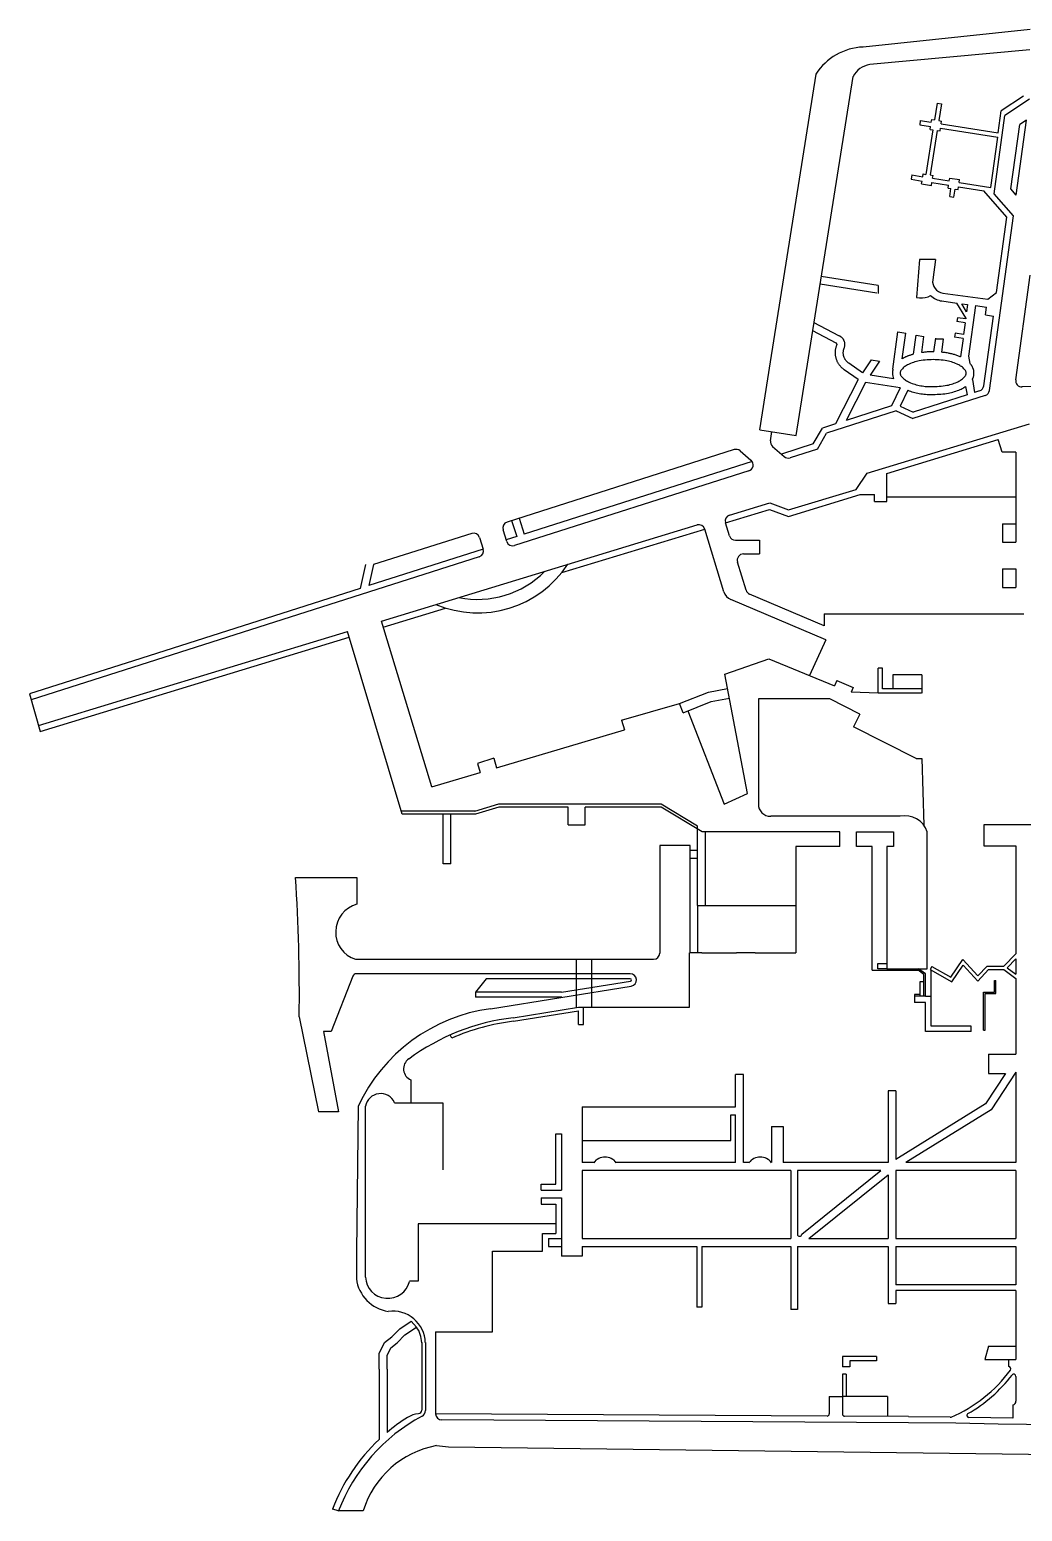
# Model space of a CAD drawing. Header units: inches. Extents: x 1351896 to 1355131, y 408557 to 410703.
# Drawn here: x 1351896 to 1353282, y 408573 to 410640 of the extents above; entities that cross this region are included whole.
import ezdxf

# ---------------------------------------------------------------- set-up
doc = ezdxf.new("R2010")
doc.units = ezdxf.units.IN
doc.header["$MEASUREMENT"] = 0
doc.linetypes.add('DASHED2', pattern=[0])
doc.layers.add('WALKWAYS', color=7, linetype='Continuous', lineweight=30, true_color=0x85000b)

msp = doc.modelspace()

# ---------------------------------------------------------------- linework, layer by layer
at = {"layer": 'WALKWAYS', "color": 255, "linetype": 'Continuous', "lineweight": 25}
for p, q in [((1353293.1, 410640.3), (1353060, 410615.9)), ((1353292.7, 410612.2), (1353069.1, 410591.5)), ((1352930.6, 410176.6), (1352994.2, 410578.3)), ((1352966.7, 410074), (1353045.9, 410574.9)), ((1353163.3, 410537.7), (1353159.7, 410514.4)), ((1353163.3, 410537.7), (1353169.3, 410536.8)), ((1353169.3, 410536.8), (1353165.6, 410513.5)), ((1353283.9, 410547.5), (1353252.8, 410526.9)), ((1353292, 410543.2), (1353258, 410520.7)), ((1353155.1, 410511.1), (1353155.7, 410515)), ((1353155.7, 410515), (1353159.7, 410514.4)), ((1353243, 410411.1), (1353258, 410520.7)), ((1353248.6, 410496.3), (1353252.8, 410526.9)), ((1353139.8, 410513.5), (1353138.9, 410507.5)), ((1353138.9, 410507.5), (1353154.2, 410505.1)), ((1353139.8, 410513.5), (1353155.1, 410511.1)), ((1353157.5, 410500.5), (1353147.7, 410438.4)), ((1353153.5, 410501.2), (1353154.2, 410505.1)), ((1353153.5, 410501.2), (1353157.5, 410500.5)), ((1353163.4, 410499.6), (1353153.7, 410437.5)), ((1353163.4, 410499.6), (1353167.4, 410499)), ((1353165.6, 410513.5), (1353169.6, 410512.8)), ((1353167.4, 410499), (1353168, 410502.9)), ((1353168, 410502.9), (1353247.8, 410490.4)), ((1353168.9, 410508.9), (1353169.6, 410512.8)), ((1353168.9, 410508.9), (1353248.6, 410496.3)), ((1353266.1, 410418), (1353278.5, 410507.8)), ((1353273.6, 410409.3), (1353288, 410514.2)), ((1353288, 410514.2), (1353278.5, 410507.8)), ((1353238.1, 410420.1), (1353247.8, 410490.4)), ((1353127.8, 410437.5), (1353126.9, 410431.5)), ((1353127.8, 410437.5), (1353143.1, 410435.1)), ((1353143.1, 410435.1), (1353143.8, 410439)), ((1353143.8, 410439), (1353147.7, 410438.4)), ((1353153.7, 410437.5), (1353157.6, 410436.8)), ((1353157, 410432.9), (1353157.6, 410436.8)), ((1353157, 410432.9), (1353180.2, 410429.2)), ((1353180.2, 410429.2), (1353180.8, 410433.2)), ((1353180.8, 410433.2), (1353194.7, 410431)), ((1353126.9, 410431.5), (1353142.2, 410429.1)), ((1353141.6, 410425.2), (1353142.2, 410429.1)), ((1353141.6, 410425.2), (1353155.4, 410423)), ((1353155.4, 410423), (1353156.1, 410426.9)), ((1353156.1, 410426.9), (1353179.3, 410423.3)), ((1353178.7, 410419.3), (1353179.3, 410423.3)), ((1353178.7, 410419.3), (1353182.6, 410418.7)), ((1353180.8, 410407.3), (1353182.6, 410418.7)), ((1353186.8, 410406.4), (1353188.6, 410417.8)), ((1353188.6, 410417.8), (1353192.5, 410417.1)), ((1353192.5, 410417.1), (1353193.1, 410421.1)), ((1353193.1, 410421.1), (1353228.6, 410415.5)), ((1353194.1, 410427), (1353194.7, 410431)), ((1353194.1, 410427), (1353238.1, 410420.1)), ((1353260.7, 410378.4), (1353228.6, 410415.5)), ((1353273.6, 410409.3), (1353266.1, 410418)), ((1353180.8, 410407.3), (1353186.8, 410406.4)), ((1353269.7, 410380.3), (1353243, 410411.1)), ((1353236.2, 410136.8), (1353269.7, 410380.3)), ((1353246.3, 410273.3), (1353260.7, 410378.4)), ((1353138.6, 410319.5), (1353134.4, 410266.5)), ((1353161, 410319.5), (1353138.6, 410319.5)), ((1353161, 410319.5), (1353157.1, 410291.3)), ((1353080.8, 410283.4), (1353001.6, 410295.8)), ((1353273, 410151.4), (1353293.1, 410297.8)), ((1353079.1, 410272.5), (1352999.9, 410284.9)), ((1353080.8, 410283.4), (1353080.8, 410272.2)), ((1353171.2, 410272.6), (1353233.9, 410264)), ((1353233.9, 410264), (1353246.3, 410273.3)), ((1353134.4, 410266.5), (1353138.6, 410266)), ((1353169.7, 410261.7), (1353190.7, 410258.8)), ((1353203.3, 410238), (1353190.7, 410258.8)), ((1353197.7, 410257.9), (1353205.9, 410256.7)), ((1353204.5, 410246.6), (1353197.7, 410257.9)), ((1353205.9, 410256.7), (1353204.5, 410246.6)), ((1353216.8, 410255.2), (1353207.1, 410184.7)), ((1353216.8, 410255.2), (1353232.4, 410253.1)), ((1353230.9, 410242.2), (1353232.4, 410253.1)), ((1353026, 410213.2), (1352991.5, 410231.3)), ((1353191.9, 410238.3), (1353191, 410232.9)), ((1353202.4, 410231.1), (1353191, 410232.9)), ((1353203.2, 410236.6), (1353191.9, 410238.3)), ((1353202.4, 410231.1), (1353200.1, 410214.7)), ((1353203.3, 410238), (1353203.2, 410236.6)), ((1353228.5, 410143.3), (1353241.8, 410240.7)), ((1353230.9, 410242.2), (1353241.8, 410240.7)), ((1353022.2, 410202.8), (1352989.7, 410219.8)), ((1353101.6, 410166.5), (1353108.5, 410218.5)), ((1353108.5, 410218.5), (1353119.4, 410216.8)), ((1353114.6, 410181), (1353119.4, 410216.8)), ((1353130.5, 410187.5), (1353134, 410213.9)), ((1353134, 410213.9), (1353144.9, 410212.2)), ((1353141.9, 410189.7), (1353144.9, 410212.2)), ((1353158.7, 410190.8), (1353161.3, 410210)), ((1353172.2, 410208.6), (1353161.3, 410208.6)), ((1353169.7, 410190.2), (1353172.2, 410208.6)), ((1353188.5, 410216.6), (1353187.6, 410211.1)), ((1353199.4, 410209.3), (1353187.6, 410211.1)), ((1353200.1, 410214.7), (1353188.5, 410216.6)), ((1353199.4, 410209.3), (1353195.9, 410183.6)), ((1353207.1, 410184.7), (1353208.8, 410174.6)), ((1352915.7, 410082), (1352930.6, 410176.6)), ((1353053.2, 410152.1), (1353033.6, 410165.7)), ((1353058.9, 410161.6), (1353039.9, 410174.7)), ((1353071, 410179.5), (1353058.9, 410161.6)), ((1353083, 410177.6), (1353069.9, 410158.2)), ((1353071, 410179.5), (1353083, 410177.6)), ((1353053.2, 410152.1), (1353021.3, 410090.2)), ((1353063.5, 410148), (1353036.1, 410094.9)), ((1353111.5, 410140.5), (1353063.5, 410148)), ((1353102.5, 410153), (1353069.9, 410158.2)), ((1353212.6, 410152.3), (1353215.6, 410134.1)), ((1353376.8, 410143.4), (1353281.7, 410141.7)), ((1353111.5, 410140.5), (1353099.5, 410115.2)), ((1353122.2, 410137.3), (1353111.7, 410115.1)), ((1353230.3, 410129.7), (1353129.2, 410097.5)), ((1353205, 410130.7), (1353129.8, 410106.7)), ((1353203, 410142.5), (1353205, 410130.7)), ((1353222.5, 410136.3), (1353215.6, 410134.1)), ((1353106.1, 410108.2), (1353008.9, 410077.2)), ((1353099.5, 410115.2), (1353036.1, 410094.9)), ((1353106.1, 410108.2), (1353129.2, 410097.5)), ((1353111.7, 410115.1), (1353129.8, 410106.7)), ((1352915.7, 410082), (1352966.7, 410074)), ((1352990.4, 410062.3), (1353003.1, 410084.4)), ((1353021.3, 410090.2), (1353003.1, 410084.4)), ((1353065.8, 410021.5), (1353292, 410090.4)), ((1352930.7, 410066.6), (1352932.7, 410079.3)), ((1352990.4, 410062.3), (1352945.8, 410048.1)), ((1352996.2, 410055.1), (1353008.9, 410077.2)), ((1353093, 410020.8), (1353248.7, 410068.2)), ((1353254, 410050.6), (1353248.7, 410068.2)), ((1352880, 410054.2), (1352562.8, 409953.1)), ((1352888.2, 410052.5), (1352903.4, 410039.3)), ((1352933.5, 410058.7), (1352949.8, 410044.6)), ((1352996.2, 410055.1), (1352958.1, 410042.9)), ((1353273.3, 410050.6), (1353254, 410050.6)), ((1353273.3, 410050.6), (1353273.3, 409925.2)), ((1352900.4, 410024.6), (1352573.3, 409920.3)), ((1352904.9, 410037.6), (1352586.9, 409936.2)), ((1353050.2, 409998.7), (1353065.8, 410021.5)), ((1353093, 409982), (1353093, 410020.8)), ((1352956, 409970.1), (1353050.2, 409998.7)), ((1352873.6, 409963), (1352929.5, 409980)), ((1352929.5, 409980), (1352956, 409970.1)), ((1352955.7, 409961), (1353055.6, 409991.4)), ((1353055.6, 409991.4), (1353076, 409991.4)), ((1353076, 409982), (1353076, 409991.4)), ((1353076, 409982), (1353093, 409982)), ((1353273.3, 409988.1), (1353093, 409988.1)), ((1352579.8, 409958.5), (1352586.9, 409936.2)), ((1352867.8, 409952.2), (1352929.2, 409970.9)), ((1352929.2, 409970.9), (1352955.7, 409961)), ((1352513.6, 409937.4), (1352376.6, 409893.7)), ((1352387.4, 409814.9), (1352828.1, 409949.1)), ((1352562.5, 409925.9), (1352557.3, 409942.3)), ((1352569.3, 409955.1), (1352576.4, 409932.8)), ((1352639.3, 409882.6), (1352838.8, 409943.4)), ((1352865.5, 409855.8), (1352838.8, 409943.4)), ((1352873.4, 409933.9), (1352867.8, 409952.2)), ((1353254.4, 409950.9), (1353273.3, 409950.9)), ((1353254.4, 409950.9), (1353254.4, 409925.2)), ((1352529.7, 409915.4), (1352370, 409864.5)), ((1352524.4, 409931.8), (1352529.7, 409915.4)), ((1352576.4, 409932.8), (1352561.8, 409928.2)), ((1352881.7, 409927.7), (1352915.3, 409927.7)), ((1352915.3, 409927.7), (1352915.3, 409908.6)), ((1353254.4, 409925.2), (1353273.3, 409925.2)), ((1352524.1, 409904.6), (1352040, 409750.3)), ((1352896.5, 409858.1), (1352884.5, 409897.3)), ((1352892.9, 409908.6), (1352915.3, 409908.6)), ((1352365.3, 409893.8), (1352357.9, 409860.6)), ((1352376.6, 409893.7), (1352370, 409864.5)), ((1353254.4, 409887.9), (1353273.3, 409887.9)), ((1353254.4, 409887.9), (1353254.4, 409861.6)), ((1353273.3, 409887.9), (1353273.3, 409861.6)), ((1352357.9, 409860.6), (1352041.3, 409759.7)), ((1353254.4, 409861.6), (1353273.3, 409861.6)), ((1352389.9, 409806.7), (1352476.9, 409833.2)), ((1353007.8, 409788.9), (1352875.3, 409845)), ((1353005.8, 409808.4), (1352901.4, 409852.6)), ((1352457.8, 409583.7), (1352387.4, 409814.9)), ((1353005.8, 409825), (1353005.8, 409808.4)), ((1353005.8, 409825), (1353264.6, 409825)), ((1353264.6, 409825), (1353273.3, 409825)), ((1353273.3, 409825), (1353284.3, 409825)), ((1351911.2, 409660.9), (1352342.6, 409792.3)), ((1352034, 409707.3), (1352340.1, 409800.5)), ((1352416.4, 409545.6), (1352340.1, 409800.5)), ((1353007.8, 409788.9), (1352984.9, 409739.1)), ((1352041.3, 409759.7), (1351896.3, 409713.5)), ((1352040, 409750.3), (1351898.7, 409705.2)), ((1352867.1, 409740.7), (1352928.5, 409762.3)), ((1352928.5, 409762.3), (1353020.1, 409724.6)), ((1352898.6, 409574.5), (1352867.1, 409740.7)), ((1353023.1, 409732), (1353020.1, 409724.6)), ((1353023.1, 409732), (1353046, 409722.5)), ((1353081, 409714.3), (1353081, 409749.4)), ((1353087, 409749.4), (1353081, 409749.4)), ((1353087, 409720.3), (1353087, 409749.4)), ((1353101.3, 409740.1), (1353101.3, 409720.3)), ((1353107.3, 409740.1), (1353101.3, 409740.1)), ((1353141.8, 409740.1), (1353107.3, 409740.1)), ((1353141.8, 409740.1), (1353141.8, 409714.3)), ((1351896.3, 409713.5), (1351911.2, 409660.9)), ((1352803.5, 409699.8), (1352844.2, 409715.9)), ((1352844.2, 409715.9), (1352870.8, 409720.9)), ((1353046, 409722.5), (1353043.3, 409715.9)), ((1353081, 409714.3), (1353043.3, 409715.9)), ((1353141.3, 409714.3), (1353081, 409714.3)), ((1353141.3, 409720.3), (1353087, 409720.3)), ((1351908.8, 409669.2), (1352034, 409707.3)), ((1352722.8, 409676.6), (1352803.5, 409699.8)), ((1352808.5, 409687), (1352803.5, 409699.8)), ((1352808.5, 409687), (1352848, 409702.6)), ((1352815.3, 409689.7), (1352866, 409559.6)), ((1352848, 409702.6), (1352873.4, 409707.4)), ((1352913.7, 409706.3), (1352913.7, 409559.7)), ((1353013.3, 409706.3), (1352913.7, 409706.3)), ((1353055.3, 409685.2), (1353013.3, 409706.3)), ((1352722.8, 409676.6), (1352726.7, 409663.4)), ((1353055.3, 409685.2), (1353046.3, 409667.3)), ((1353134, 409623.2), (1353046.3, 409667.3)), ((1352548.1, 409610.4), (1352726.7, 409663.4)), ((1352544.2, 409623.7), (1352521.7, 409616.1)), ((1352521.7, 409616.1), (1352525.4, 409603.7)), ((1352544.2, 409623.7), (1352548.1, 409610.4)), ((1353134, 409623.2), (1353141.8, 409623.2)), ((1353141.8, 409623.2), (1353144.5, 409530.3)), ((1352457.8, 409583.7), (1352525.4, 409603.7)), ((1352866, 409559.6), (1352898.6, 409574.5)), ((1352518.8, 409549.6), (1352415.2, 409549.6)), ((1352518.8, 409545.6), (1352416.4, 409545.6)), ((1352473.5, 409476.4), (1352473.5, 409545.6)), ((1352484.5, 409476.4), (1352484.5, 409545.6)), ((1352550.9, 409559.5), (1352517.6, 409549.4)), ((1352551.5, 409555.5), (1352518.8, 409545.6)), ((1352778, 409559.5), (1352550.9, 409559.5)), ((1352648.1, 409555.5), (1352551.5, 409555.5)), ((1352648.1, 409530.8), (1352648.1, 409555.5)), ((1352778, 409555.5), (1352672.1, 409555.5)), ((1352672.1, 409530.8), (1352672.1, 409555.5)), ((1352828.9, 409528.8), (1352778, 409559.5)), ((1352835.2, 409521), (1352778, 409555.5)), ((1352648.1, 409530.8), (1352672.1, 409530.8)), ((1352828.9, 409495.3), (1352828.9, 409528.8)), ((1353111.6, 409542.5), (1352930.9, 409542.5)), ((1353294.3, 409530.7), (1353228.6, 409530.4)), ((1353228.6, 409530.4), (1353228.6, 409501.5)), ((1352776.1, 409501.6), (1352776.1, 409351.6)), ((1352818.5, 409501.6), (1352776.1, 409501.6)), ((1352818.5, 409352.2), (1352818.5, 409501.6)), ((1352928.2, 409521), (1352835.2, 409521)), ((1352840, 409417.9), (1352840, 409521)), ((1353027.5, 409521), (1352928.2, 409521)), ((1353027.5, 409500.6), (1353027.5, 409521)), ((1353050.8, 409521), (1353102.2, 409521)), ((1353050.8, 409500.6), (1353050.8, 409521)), ((1353102.2, 409521), (1353102.2, 409500.6)), ((1353149.5, 409329.7), (1353149.5, 409521)), ((1353228.6, 409501.5), (1353273.3, 409501.5)), ((1353273.3, 409501.5), (1353273.3, 409350.4)), ((1352818.5, 409495.3), (1352828.9, 409495.3)), ((1352818.5, 409484.3), (1352828.9, 409484.3)), ((1352828.9, 409484.3), (1352828.9, 409495.3)), ((1352828.9, 409417.9), (1352828.9, 409484.3)), ((1352966.2, 409500.6), (1352966.2, 409352.2)), ((1353027.5, 409500.6), (1352966.2, 409500.6)), ((1353072.5, 409500.6), (1353050.8, 409500.6)), ((1353072.5, 409327.7), (1353072.5, 409500.6)), ((1353093, 409500.6), (1353093, 409329.7)), ((1353102.2, 409500.6), (1353093, 409500.6)), ((1352484.5, 409476.4), (1352473.5, 409476.4)), ((1352267.5, 409457.3), (1352353.1, 409457.3)), ((1352353.1, 409457.3), (1352353.1, 409419.8)), ((1352828.9, 409417.9), (1352966.2, 409417.9)), ((1352828.9, 409417.9), (1352828.9, 409352.2)), ((1352351.4, 409343), (1352455.4, 409343)), ((1352455.4, 409343), (1352543.7, 409343)), ((1352543.7, 409343), (1352767.5, 409343)), ((1352817.7, 409276.1), (1352817.7, 409352.2)), ((1352834.9, 409352.2), (1352818.5, 409352.2)), ((1352834.9, 409352.2), (1352883.3, 409352.2)), ((1352909.1, 409352.2), (1352883.3, 409352.2)), ((1352909.1, 409352.2), (1352966.2, 409352.2)), ((1353080.3, 409329.7), (1353080.3, 409337.1)), ((1353080.3, 409337.1), (1353093, 409337.1)), ((1353182.2, 409318), (1353199.3, 409342.6)), ((1353199.3, 409342.6), (1353220, 409319.8)), ((1353256.3, 409333.6), (1353273.3, 409350.4)), ((1353261, 409331.2), (1353273.3, 409343.4)), ((1353273.3, 409343.4), (1353273.3, 409322.2)), ((1352347.7, 409319.6), (1352317.1, 409242.1)), ((1352455.4, 409322.7), (1352352.3, 409322.7)), ((1352543.7, 409322.7), (1352455.4, 409322.7)), ((1352533.5, 409315.9), (1352518.9, 409296.9)), ((1352734.8, 409315.9), (1352533.5, 409315.9)), ((1352734.8, 409322.7), (1352543.7, 409322.7)), ((1353072.5, 409327.7), (1353136.7, 409327.7)), ((1353093, 409329.7), (1353080.3, 409329.7)), ((1353093, 409329.7), (1353149.5, 409329.7)), ((1353144.9, 409321.6), (1353136.7, 409327.7)), ((1353146.9, 409322.6), (1353137.2, 409329.8)), ((1353144.9, 409291.7), (1353144.9, 409321.6)), ((1353146.9, 409291.7), (1353146.9, 409322.6)), ((1353155.9, 409332.9), (1353153.4, 409328.6)), ((1353153.4, 409328.6), (1353183.7, 409311.4)), ((1353155.1, 409249.6), (1353155.1, 409327.6)), ((1353155.9, 409332.9), (1353182.2, 409318)), ((1353183.7, 409311.4), (1353199.8, 409334.6)), ((1353199.8, 409334.6), (1353220, 409312.4)), ((1353220, 409319.8), (1353232.9, 409333.6)), ((1353220, 409312.4), (1353235.1, 409328.6)), ((1353232.9, 409333.6), (1353256.3, 409333.6)), ((1353235.1, 409328.6), (1353256.3, 409328.6)), ((1353256.3, 409328.6), (1353273.3, 409316)), ((1353261, 409331.2), (1353273.3, 409322.2)), ((1353273.3, 409316), (1353273.3, 409210.7)), ((1352638.8, 409296.9), (1352518.9, 409296.9)), ((1352518.9, 409296.9), (1352518.9, 409290.1)), ((1352539.6, 409274), (1352736.2, 409305.6)), ((1352638.8, 409296.9), (1352735.1, 409312.4)), ((1353139.7, 409291.7), (1353139.7, 409311.8)), ((1353139.7, 409311.8), (1353144.9, 409311.8)), ((1353228.1, 409297.3), (1353243.2, 409297.3)), ((1353228.1, 409243.9), (1353228.1, 409297.3)), ((1353230.1, 409243.9), (1353230.1, 409295.3)), ((1353230.1, 409295.3), (1353245.2, 409295.3)), ((1353243.2, 409297.3), (1353243.2, 409313.4)), ((1353243.2, 409313.4), (1353245.2, 409313.4)), ((1353245.2, 409295.3), (1353245.2, 409313.4)), ((1352639.4, 409290.1), (1352518.9, 409290.1)), ((1352571.3, 409261.4), (1352662.8, 409276.1)), ((1352662.8, 409276.1), (1352817.7, 409276.1)), ((1352669.7, 409252), (1352669.7, 409276.1)), ((1353139.7, 409293.7), (1353131.9, 409293.7)), ((1353131.9, 409293.7), (1353131.9, 409282.5)), ((1353146.9, 409291.7), (1353131.9, 409291.7)), ((1353146.9, 409282.5), (1353131.9, 409282.5)), ((1353146.9, 409291.7), (1353155.1, 409291.7)), ((1353146.9, 409242.1), (1353146.9, 409282.5)), ((1352272.7, 409262.6), (1352299.7, 409130)), ((1352572, 409256.5), (1352662.8, 409271)), ((1352662.8, 409252), (1352662.8, 409271)), ((1352317.1, 409242.1), (1352306.8, 409242.1)), ((1352306.8, 409242.1), (1352327.4, 409130)), ((1352485.6, 409232.8), (1352483.6, 409237.4)), ((1352662.8, 409252), (1352669.7, 409252)), ((1353210.9, 409242.1), (1353146.9, 409242.1)), ((1353210.9, 409249.6), (1353155.1, 409249.6)), ((1353210.9, 409242.1), (1353210.9, 409249.6)), ((1353228.1, 409243.9), (1353230.1, 409243.9)), ((1353234.8, 409210.7), (1353273.3, 409210.7)), ((1353234.8, 409210.7), (1353234.8, 409183.7)), ((1352428.7, 409174.7), (1352428.7, 409142.8)), ((1352881.8, 409137), (1352881.8, 409182.2)), ((1352892.8, 409182.2), (1352881.8, 409182.2)), ((1352892.8, 409059.2), (1352892.8, 409182.2)), ((1353258.9, 409183.7), (1353230.8, 409141.1)), ((1353234.8, 409183.7), (1353258.9, 409183.7)), ((1353273.3, 409185.5), (1353238.7, 409133)), ((1353273.3, 409185.5), (1353273.3, 409059.2)), ((1353094.8, 409159.5), (1353094.8, 409059.2)), ((1353105.8, 409159.5), (1353094.8, 409159.5)), ((1353105.8, 409159.5), (1353105.8, 409063.5)), ((1352327.4, 409130), (1352299.7, 409130)), ((1352354.9, 409137.9), (1352352.6, 408934.7)), ((1352365.2, 408899.5), (1352365.2, 409137.9)), ((1352405.9, 409142.8), (1352428.7, 409142.8)), ((1352428.7, 409142.8), (1352473.2, 409142.8)), ((1352473.2, 409142.8), (1352473.2, 409049.1)), ((1352667.7, 409137), (1352881.8, 409137)), ((1352667.7, 409137), (1352667.7, 409059.2)), ((1353230.8, 409141.1), (1353105.8, 409063.5)), ((1353238.7, 409133), (1353119.6, 409059.2)), ((1352875.4, 409126), (1352881.8, 409126)), ((1352875.4, 409090), (1352875.4, 409126)), ((1352881.8, 409059.2), (1352881.8, 409126)), ((1352931.9, 409109.6), (1352931.9, 409059.2)), ((1352931.9, 409109.6), (1352948.1, 409109.6)), ((1352948.1, 409109.6), (1352948.1, 409059.2)), ((1352631.1, 409029.4), (1352631.1, 409099.2)), ((1352631.1, 409099.2), (1352638.9, 409099.2)), ((1352638.9, 409099.2), (1352638.9, 409020.9)), ((1352667.7, 409090), (1352875.4, 409090)), ((1352683.8, 409059.2), (1352667.7, 409059.2)), ((1352667.7, 409048.1), (1352667.7, 408953.2)), ((1352959.2, 409048.1), (1352667.7, 409048.1)), ((1352881.8, 409059.2), (1352715.4, 409059.2)), ((1352900.6, 409059.2), (1352892.8, 409059.2)), ((1353094.8, 409059.2), (1352948.1, 409059.2)), ((1352959.2, 409048.1), (1352959.2, 408953.2)), ((1353084.7, 409048.1), (1352968.2, 409048.1)), ((1352968.2, 409048.1), (1352968.2, 408959.2)), ((1352974.2, 408959.2), (1353084.7, 409048.1)), ((1353105.8, 409048.1), (1353105.8, 408953.2)), ((1353273.3, 409048.1), (1353105.8, 409048.1)), ((1353273.3, 409059.2), (1353119.6, 409059.2)), ((1353273.3, 409048.1), (1353273.3, 408953.2)), ((1352610.3, 409029.4), (1352631.1, 409029.4)), ((1352610.3, 409020.9), (1352610.3, 409029.4)), ((1352984.3, 408953.2), (1353094.8, 409042.1)), ((1353094.8, 409042.1), (1353094.8, 408953.2)), ((1352610.3, 409020.9), (1352638.9, 409020.9)), ((1352610.3, 409009.9), (1352638.9, 409009.9)), ((1352610.3, 409009.9), (1352610.3, 409001.3)), ((1352610.3, 409009.9), (1352610.3, 409001.3)), ((1352638.9, 409009.9), (1352638.9, 408928.5)), ((1352610.3, 409001.3), (1352631.1, 409001.3)), ((1352631.1, 409001.3), (1352631.1, 408960.5)), ((1352438.6, 408973.7), (1352438.6, 408893.6)), ((1352631.1, 408973.7), (1352438.6, 408973.7)), ((1352612.2, 408935.7), (1352612.2, 408960.5)), ((1352612.2, 408960.5), (1352631.1, 408960.5)), ((1352620.6, 408953.2), (1352620.6, 408942.2)), ((1352620.6, 408953.2), (1352638.9, 408953.2)), ((1352667.7, 408953.2), (1352959.2, 408953.2)), ((1352984.3, 408953.2), (1353094.8, 408953.2)), ((1353105.8, 408953.2), (1353273.3, 408953.2)), ((1352352.6, 408934.7), (1352352.6, 408897.1)), ((1352542.4, 408823.1), (1352542.4, 408935.7)), ((1352542.4, 408935.7), (1352612.2, 408935.7)), ((1352620.6, 408942.2), (1352638.9, 408942.2)), ((1352667.7, 408928.5), (1352638.9, 408928.5)), ((1352667.7, 408942.2), (1352667.7, 408928.5)), ((1352667.7, 408942.2), (1352827.8, 408942.2)), ((1352827.8, 408942.2), (1352827.8, 408857.5)), ((1352834.7, 408942.2), (1352959.2, 408942.2)), ((1352834.7, 408942.2), (1352834.7, 408857.5)), ((1352959.2, 408942.2), (1352959.2, 408854.1)), ((1352968.2, 408942.2), (1353094.8, 408942.2)), ((1352968.2, 408942.2), (1352968.2, 408858.9)), ((1353094.8, 408942.2), (1353094.8, 408862.7)), ((1353105.8, 408942.2), (1353273.3, 408942.2)), ((1353105.8, 408942.2), (1353105.8, 408888.9)), ((1353273.3, 408942.2), (1353273.3, 408888.9)), ((1352438.6, 408893.6), (1352426.7, 408893.6)), ((1353273.3, 408888.9), (1353105.8, 408888.9)), ((1353094.8, 408862.7), (1353105.8, 408862.7)), ((1353105.8, 408880.7), (1353105.8, 408862.7)), ((1353273.3, 408880.7), (1353105.8, 408880.7)), ((1353273.3, 408880.7), (1353273.3, 408802.9)), ((1352834.7, 408857.5), (1352827.8, 408857.5)), ((1352968.2, 408854.1), (1352959.2, 408854.1)), ((1352968.2, 408858.9), (1352968.2, 408854.1)), ((1352402.1, 408815.9), (1352413.1, 408827.3)), ((1352413.1, 408827.3), (1352428.9, 408837.9)), ((1352420.2, 408818.8), (1352436.5, 408829.8)), ((1352428.9, 408837.9), (1352436.5, 408829.8)), ((1352463.2, 408823.1), (1352463.2, 408708.8)), ((1352463.2, 408823.1), (1352542.4, 408823.1)), ((1352384.2, 408792.7), (1352392, 408808)), ((1352392, 408808), (1352402.1, 408815.9)), ((1352395.3, 408790.1), (1352400.7, 408800.9)), ((1352400.7, 408800.9), (1352409.5, 408807.7)), ((1352409.5, 408807.7), (1352420.2, 408818.8)), ((1352443.8, 408808.1), (1352443.8, 408713.9)), ((1352448.8, 408808.1), (1352448.8, 408713.2)), ((1353234.8, 408802.9), (1353229.8, 408784.5)), ((1353234.8, 408802.9), (1353273.3, 408802.9)), ((1353273.3, 408802.9), (1353273.3, 408784.5)), ((1352384.2, 408771.1), (1352384.2, 408792.7)), ((1352395.3, 408771.1), (1352395.3, 408790.1)), ((1353078.6, 408788.8), (1353031.1, 408788.8)), ((1353031.1, 408788.8), (1353031.1, 408774.4)), ((1353078.6, 408782.8), (1353041.4, 408782.8)), ((1353041.4, 408782.8), (1353041.4, 408774.4)), ((1353078.6, 408788.8), (1353078.6, 408782.8)), ((1353229.8, 408784.5), (1353273.3, 408784.5)), ((1353263.2, 408774.6), (1353263.2, 408784.5)), ((1352384.2, 408771.1), (1352384.2, 408739.3)), ((1352395.3, 408771.1), (1352395.3, 408739.3)), ((1353041.4, 408774.4), (1353031.1, 408774.4)), ((1353036.3, 408764.2), (1353031.1, 408764.2)), ((1353031.1, 408764.2), (1353031.1, 408708.3)), ((1353036.3, 408764.2), (1353036.3, 408732.7)), ((1353273.3, 408761), (1353273.3, 408726.2)), ((1352384.2, 408739.3), (1352384.2, 408672.8)), ((1352395.3, 408739.3), (1352395.3, 408682.7)), ((1353012.6, 408732.7), (1353012.6, 408708.5)), ((1353012.6, 408732.7), (1353031.1, 408732.7)), ((1353094.2, 408732.7), (1353031.1, 408732.7)), ((1353094.2, 408732.7), (1353094, 408704.9)), ((1353268.8, 408721.2), (1353268.8, 408702.5)), ((1353009.6, 408705.5), (1352463.2, 408708.9)), ((1353123.1, 408696.2), (1352471.8, 408700.2)), ((1353123.2, 408704.8), (1353034.1, 408705.3)), ((1353189.3, 408695.7), (1353123.1, 408696.2)), ((1353181.6, 408703.8), (1353123.2, 408704.6)), ((1353248.3, 408694.3), (1353189.3, 408695.7)), ((1353268.8, 408702.6), (1353207.7, 408703.5)), ((1353871.4, 408685.6), (1353248.3, 408694.3)), ((1352464.3, 408664.3), (1352481, 408662.5)), ((1352481, 408662.5), (1353809.1, 408646)), ((1352327.5, 408573.3), (1352319.2, 408575.6)), ((1352362, 408573.3), (1352327.2, 408573.3))]:
    msp.add_line(p, q, dxfattribs=at)
at = {"layer": 'WALKWAYS', "color": 255, "linetype": 'DASHED2', "lineweight": 25}
for p, q in [((1352659.7, 409275.6), (1352659.7, 409343)), ((1352681.2, 409276.1), (1352681.2, 409343))]:
    msp.add_line(p, q, dxfattribs=at)
at = {"layer": 'WALKWAYS', "color": 255, "linetype": 'Continuous', "lineweight": 25}
for points in [[(1353039.9, 410174.7, 0), (1353039.3, 410175.2, 0), (1353038.7, 410175.6, 0), (1353038.2, 410176.1, 0), (1353037.7, 410176.6, 0), (1353037.2, 410177.1, 0), (1353036.7, 410177.6, 0), (1353036.2, 410178.2, 0), (1353035.8, 410178.8, 0), (1353035.3, 410179.4, 0), (1353034.9, 410180, 0), (1353034.6, 410180.6, 0), (1353034.2, 410181.2, 0), (1353033.9, 410181.9, 0), (1353033.6, 410182.6, 0), (1353033.4, 410183.2, 0), (1353033.1, 410183.9, 0), (1353032.9, 410184.6, 0), (1353032.7, 410185.3, 0), (1353032.6, 410186, 0), (1353032.5, 410186.8, 0), (1353032.4, 410187.5, 0), (1353032.3, 410188.2, 0), (1353032.3, 410188.9, 0), (1353032.3, 410189.7, 0), (1353032.3, 410190.4, 0), (1353032.4, 410191.1, 0), (1353032.4, 410191.8, 0), (1353032.6, 410192.5, 0), (1353032.7, 410193.3, 0), (1353032.9, 410194, 0), (1353033.1, 410194.7, 0), (1353033.3, 410195.3, 0), (1353033.6, 410196, 0), (1353033.8, 410196.6, 0), (1353034, 410197.2, 0), (1353034.1, 410197.8, 0), (1353034.3, 410198.4, 0), (1353034.4, 410199, 0), (1353034.5, 410199.6, 0), (1353034.5, 410200.2, 0), (1353034.5, 410200.8, 0), (1353034.5, 410201.4, 0), (1353034.5, 410202, 0), (1353034.4, 410202.7, 0), (1353034.3, 410203.3, 0), (1353034.2, 410203.9, 0), (1353034, 410204.5, 0), (1353033.9, 410205, 0), (1353033.7, 410205.6, 0), (1353033.4, 410206.2, 0), (1353033.2, 410206.7, 0), (1353032.9, 410207.3, 0), (1353032.6, 410207.8, 0), (1353032.2, 410208.3, 0), (1353031.9, 410208.8, 0), (1353031.5, 410209.3, 0), (1353031.1, 410209.8, 0), (1353030.6, 410210.2, 0), (1353030.2, 410210.6, 0), (1353029.7, 410211, 0), (1353029.2, 410211.4, 0), (1353028.7, 410211.8, 0), (1353028.2, 410212.1, 0), (1353027.7, 410212.4, 0), (1353027.1, 410212.7, 0), (1353026.6, 410212.9, 0), (1353026, 410213.2, 0)], [(1353033.6, 410165.7, 0), (1353032.9, 410166.2, 0), (1353032.2, 410166.8, 0), (1353031.5, 410167.3, 0), (1353030.8, 410167.9, 0), (1353030.1, 410168.6, 0), (1353029.5, 410169.2, 0), (1353028.9, 410169.8, 0), (1353028.3, 410170.5, 0), (1353027.7, 410171.2, 0), (1353027.1, 410171.9, 0), (1353026.6, 410172.6, 0), (1353026.1, 410173.4, 0), (1353025.6, 410174.1, 0), (1353025.1, 410174.9, 0), (1353024.7, 410175.7, 0), (1353024.3, 410176.5, 0), (1353023.9, 410177.3, 0), (1353023.5, 410178.2, 0), (1353023.2, 410179, 0), (1353022.9, 410179.8, 0), (1353022.6, 410180.7, 0), (1353022.3, 410181.6, 0), (1353022.1, 410182.4, 0), (1353021.9, 410183.3, 0), (1353021.7, 410184.2, 0), (1353021.6, 410185.1, 0), (1353021.4, 410186, 0), (1353021.4, 410186.9, 0), (1353021.3, 410187.8, 0), (1353021.3, 410188.7, 0), (1353021.3, 410189.6, 0), (1353021.3, 410190.5, 0), (1353021.3, 410191.4, 0), (1353021.4, 410192.3, 0), (1353021.5, 410193.2, 0), (1353021.6, 410194.1, 0), (1353021.8, 410195, 0), (1353022, 410195.9, 0), (1353022.2, 410196.7, 0), (1353022.5, 410197.6, 0), (1353022.7, 410198.5, 0), (1353023, 410199.3, 0), (1353023.4, 410200.2, 0), (1353023.4, 410200.4, 0), (1353023.5, 410200.6, 0), (1353023.5, 410200.8, 0), (1353023.5, 410201.1, 0), (1353023.5, 410201.3, 0), (1353023.4, 410201.5, 0), (1353023.3, 410201.7, 0), (1353023.2, 410201.9, 0), (1353023.1, 410202.1, 0), (1353023, 410202.3, 0), (1353022.8, 410202.5, 0), (1353022.6, 410202.6, 0), (1353022.4, 410202.7, 0), (1353022.2, 410202.8, 0)], [(1353130.5, 410187.5, 0), (1353129.6, 410187.3, 0), (1353128.7, 410187, 0), (1353127.8, 410186.7, 0), (1353126.9, 410186.4, 0), (1353126, 410186.1, 0), (1353125.1, 410185.8, 0), (1353124.3, 410185.5, 0), (1353123.4, 410185.2, 0), (1353122.5, 410184.9, 0), (1353121.7, 410184.5, 0), (1353120.8, 410184.1, 0), (1353120, 410183.8, 0), (1353119.3, 410183.5, 0), (1353118.7, 410183.2, 0), (1353118.1, 410182.9, 0), (1353117.5, 410182.6, 0), (1353116.9, 410182.3, 0), (1353116.4, 410182, 0), (1353115.8, 410181.7, 0), (1353115.2, 410181.3, 0), (1353114.6, 410181, 0)], [(1353158.7, 410190.8, 0), (1353157.7, 410190.8, 0), (1353156.5, 410190.8, 0), (1353155.3, 410190.8, 0), (1353154.1, 410190.7, 0), (1353152.8, 410190.7, 0), (1353151.6, 410190.6, 0), (1353150.4, 410190.6, 0), (1353149.2, 410190.5, 0), (1353148, 410190.4, 0), (1353146.7, 410190.3, 0), (1353145.5, 410190.1, 0), (1353144.3, 410190, 0), (1353143.1, 410189.9, 0), (1353141.9, 410189.7, 0)], [(1353195.9, 410183.6, 0), (1353195.5, 410183.8, 0), (1353194.4, 410184.3, 0), (1353193.2, 410184.7, 0), (1353192.1, 410185.2, 0), (1353190.9, 410185.6, 0), (1353189.8, 410186, 0), (1353188.6, 410186.4, 0), (1353187.4, 410186.8, 0), (1353186.2, 410187.2, 0), (1353185, 410187.5, 0), (1353183.8, 410187.8, 0), (1353182.6, 410188.1, 0), (1353181.4, 410188.4, 0), (1353180.2, 410188.6, 0), (1353179, 410188.9, 0), (1353177.5, 410189.1, 0), (1353175.9, 410189.4, 0), (1353174.4, 410189.6, 0), (1353172.9, 410189.8, 0), (1353171.3, 410190, 0), (1353169.7, 410190.2, 0)], [(1353212.6, 410152.3, 0), (1353212.8, 410152.8, 0), (1353213.1, 410153.3, 0), (1353213.3, 410153.8, 0), (1353213.5, 410154.4, 0), (1353213.7, 410154.9, 0), (1353213.9, 410155.4, 0), (1353214, 410156, 0), (1353214.2, 410156.5, 0), (1353214.3, 410157.1, 0), (1353214.4, 410157.6, 0), (1353214.5, 410158.2, 0), (1353214.6, 410158.8, 0), (1353214.6, 410159.3, 0), (1353214.7, 410159.9, 0), (1353214.7, 410160.4, 0), (1353214.7, 410161, 0), (1353214.7, 410161.6, 0), (1353214.7, 410162.1, 0), (1353214.6, 410162.7, 0), (1353214.6, 410163.2, 0), (1353214.5, 410163.8, 0), (1353214.4, 410164.4, 0), (1353214.3, 410164.9, 0), (1353214.2, 410165.5, 0), (1353214, 410166, 0), (1353213.9, 410166.5, 0), (1353213.7, 410167.1, 0), (1353213.5, 410167.6, 0), (1353213.3, 410168.1, 0), (1353213.1, 410168.6, 0), (1353212.8, 410169.1, 0), (1353212.6, 410169.6, 0), (1353212.3, 410170.1, 0), (1353212, 410170.6, 0), (1353211.7, 410171.1, 0), (1353211.4, 410171.6, 0), (1353211.1, 410172, 0), (1353210.8, 410172.5, 0), (1353210.4, 410172.9, 0), (1353210, 410173.3, 0), (1353209.7, 410173.7, 0), (1353209.2, 410174.2, 0), (1353208.8, 410174.6, 0)], [(1353122.2, 410137.3, 0), (1353124.1, 410136.5, 0), (1353126.1, 410135.8, 0), (1353128.1, 410135.1, 0), (1353130.1, 410134.5, 0), (1353132.2, 410134, 0), (1353134.2, 410133.4, 0), (1353136.3, 410133, 0), (1353138.4, 410132.6, 0), (1353140.5, 410132.2, 0), (1353142.7, 410131.9, 0), (1353144.8, 410131.6, 0), (1353147, 410131.4, 0), (1353149.2, 410131.3, 0), (1353151.4, 410131.2, 0), (1353153.6, 410131.2, 0), (1353155.7, 410131.2, 0), (1353157.9, 410131.2, 0), (1353160.6, 410131.3, 0), (1353163.2, 410131.4, 0), (1353165.9, 410131.5, 0), (1353168.5, 410131.7, 0), (1353171.2, 410132, 0), (1353173.8, 410132.3, 0), (1353176.4, 410132.7, 0), (1353179, 410133.2, 0), (1353181.1, 410133.6, 0), (1353183.2, 410134.1, 0), (1353185.3, 410134.6, 0), (1353187.4, 410135.2, 0), (1353189.5, 410135.9, 0), (1353191.5, 410136.6, 0), (1353193.5, 410137.4, 0), (1353195.5, 410138.2, 0), (1353196.8, 410138.8, 0), (1353198.1, 410139.5, 0), (1353199.4, 410140.2, 0), (1353200.6, 410140.9, 0), (1353201.8, 410141.7, 0), (1353203, 410142.5, 0)]]:
    msp.add_polyline3d(points, dxfattribs=at)
msp.add_polyline3d([(1353111.8, 410161, 0), (1353111.8, 410160.3, 0), (1353111.9, 410159.6, 0), (1353112.1, 410158.9, 0), (1353112.3, 410158.2, 0), (1353112.6, 410157.6, 0), (1353113, 410156.9, 0), (1353113.4, 410156.4, 0), (1353113.8, 410155.8, 0), (1353114.9, 410154.8, 0), (1353115.9, 410153.8, 0), (1353117, 410152.8, 0), (1353118.2, 410152, 0), (1353119.3, 410151.1, 0), (1353120.6, 410150.3, 0), (1353121.8, 410149.6, 0), (1353123.1, 410148.9, 0), (1353124.4, 410148.3, 0), (1353126.3, 410147.5, 0), (1353128.3, 410146.7, 0), (1353130.2, 410146, 0), (1353132.2, 410145.4, 0), (1353134.2, 410144.8, 0), (1353136.3, 410144.3, 0), (1353138.3, 410143.8, 0), (1353140.3, 410143.4, 0), (1353142.5, 410143.1, 0), (1353144.6, 410142.8, 0), (1353146.8, 410142.5, 0), (1353149, 410142.3, 0), (1353151.1, 410142.2, 0), (1353153.3, 410142.2, 0), (1353155.5, 410142.2, 0), (1353157.7, 410142.3, 0), (1353160.5, 410142.3, 0), (1353163.2, 410142.4, 0), (1353166, 410142.6, 0), (1353168.8, 410142.8, 0), (1353171.5, 410143.1, 0), (1353174.3, 410143.5, 0), (1353177, 410144, 0), (1353179.1, 410144.4, 0), (1353181.1, 410144.9, 0), (1353183.2, 410145.5, 0), (1353185.2, 410146.1, 0), (1353187.2, 410146.8, 0), (1353189.1, 410147.5, 0), (1353191.1, 410148.3, 0), (1353192.4, 410148.9, 0), (1353193.7, 410149.6, 0), (1353194.9, 410150.3, 0), (1353196.1, 410151.1, 0), (1353197.3, 410152, 0), (1353198.5, 410152.8, 0), (1353199.6, 410153.8, 0), (1353200.6, 410154.8, 0), (1353201.6, 410155.8, 0), (1353202.1, 410156.4, 0), (1353202.5, 410156.9, 0), (1353202.9, 410157.6, 0), (1353203.2, 410158.2, 0), (1353203.4, 410158.9, 0), (1353203.6, 410159.6, 0), (1353203.7, 410160.3, 0), (1353203.7, 410161, 0), (1353203.7, 410161.7, 0), (1353203.6, 410162.4, 0), (1353203.4, 410163.1, 0), (1353203.2, 410163.8, 0), (1353202.9, 410164.5, 0), (1353202.5, 410165.1, 0), (1353202.1, 410165.7, 0), (1353201.6, 410166.2, 0), (1353200.6, 410167.2, 0), (1353199.6, 410168.2, 0), (1353198.5, 410169.2, 0), (1353197.3, 410170.1, 0), (1353196.1, 410170.9, 0), (1353194.9, 410171.7, 0), (1353193.7, 410172.4, 0), (1353192.4, 410173.1, 0), (1353191.1, 410173.7, 0), (1353189.1, 410174.5, 0), (1353187.2, 410175.3, 0), (1353185.2, 410175.9, 0), (1353183.2, 410176.6, 0), (1353181.1, 410177.1, 0), (1353179.1, 410177.6, 0), (1353177, 410178, 0), (1353174.3, 410178.5, 0), (1353171.6, 410178.9, 0), (1353168.8, 410179.2, 0), (1353166, 410179.4, 0), (1353163.3, 410179.6, 0), (1353160.5, 410179.7, 0), (1353157.7, 410179.8, 0), (1353155, 410179.7, 0), (1353152.2, 410179.6, 0), (1353149.4, 410179.4, 0), (1353146.7, 410179.2, 0), (1353143.9, 410178.9, 0), (1353141.2, 410178.5, 0), (1353138.4, 410178, 0), (1353136.4, 410177.6, 0), (1353134.3, 410177.1, 0), (1353132.3, 410176.6, 0), (1353130.3, 410175.9, 0), (1353128.3, 410175.3, 0), (1353126.3, 410174.5, 0), (1353124.4, 410173.7, 0), (1353123.1, 410173.1, 0), (1353121.8, 410172.4, 0), (1353120.6, 410171.7, 0), (1353119.3, 410170.9, 0), (1353118.2, 410170.1, 0), (1353117, 410169.2, 0), (1353115.9, 410168.2, 0), (1353114.9, 410167.2, 0), (1353113.8, 410166.2, 0), (1353113.4, 410165.7, 0), (1353113, 410165.1, 0), (1353112.6, 410164.5, 0), (1353112.3, 410163.8, 0), (1353112.1, 410163.1, 0), (1353111.9, 410162.4, 0), (1353111.8, 410161.7, 0)], close=True, dxfattribs=at)
for centre, radius, start, end in [((1353063.3, 410533.8), 82.3, 92.3321, 147.2352), ((1353073.5, 410560.8), 31, 98.122, 152.5667), ((1353173.5, 410289), 16.5, 172.1871, 262.1871), ((1353140.8, 410293.4), 27.6, 265.5206, 299.0495), ((1353173.5, 410289), 27.6, 225.4865, 262.1871), ((1353119.4, 410161), 18.6, 162.8019, 180), ((1353119.4, 410161), 18.6, 180, 205.3166), ((1353219.9, 410144.5), 8.61, 287.6823, 352.1871), ((1353281.6, 410150.3), 8.61, 172.1871, 271.0696), ((1353227.7, 410137.9), 8.61, 287.6823, 352.1871), ((1352939.2, 410065.3), 8.61, 171.0623, 229.0342), ((1352882.6, 410046), 8.61, 49.0342, 107.6823), ((1352897.8, 410032.8), 8.61, 287.6823, 49.0342), ((1352955.4, 410051.1), 8.61, 229.0342, 287.6823), ((1352876.1, 409954.7), 8.61, 106.9368, 196.9368), ((1352516.2, 409929.2), 8.61, 17.6823, 107.6823), ((1352565.5, 409944.9), 8.61, 107.6823, 197.6823), ((1352830.6, 409940.9), 8.61, 16.9368, 106.9368), ((1352521.5, 409912.8), 8.61, 287.6823, 17.6823), ((1352570.7, 409928.5), 8.61, 197.6823, 287.6823), ((1352881.7, 409936.4), 8.69, 196.9368, 270), ((1352892.9, 409899.9), 8.69, 90, 196.9368), ((1352521.8, 409977.1), 150.7, 247.2329, 326.6407), ((1352521.8, 409977.1), 131.8, 258.5505, 315.3231), ((1352882, 409860.8), 17.2, 196.9368, 247.066), ((1352904.8, 409860.6), 8.69, 196.9368, 247.066), ((1352930.9, 409559.7), 17.2, 180, 270), ((1353118.2, 409510), 33.2, 19.3166, 101.4603), ((1349765.5, 409294), 2507.4, 359.2831, 3.7345), ((1352363.6, 409381.1), 40, 105.2227, 252.201), ((1352767.5, 409351.6), 8.61, 270, 360), ((1352352.3, 409317.7), 5, 90, 158.4613), ((1352734.8, 409314.1), 8.61, 279.1339, 90), ((1352734.8, 409314.1), 1.72, 279.1339, 90), ((1352572.2, 409036.5), 239.8, 97.7977, 154.9714), ((1352607.6, 408956.9), 306.7, 96.7997, 126.3825), ((1352607.6, 408956.9), 301.7, 96.7997, 113.8398), ((1352434.9, 409190.1), 16.6, 123.9823, 248.1405), ((1352386.3, 409134.2), 21.4, 23.8246, 169.9674), ((1352699.6, 409047.2), 19.8, 37.1593, 142.8407), ((1352916.4, 409047.2), 19.8, 37.1593, 142.8407), ((1352971.2, 408959.5), 3.01, 185.2417, 354.7583), ((1352404.6, 408903.6), 52.5, 187.1547, 261.7117), ((1352396.4, 408901), 31.2, 182.8159, 346.2014), ((1352403.2, 408806.5), 45.6, 1.9893, 97.6809), ((1352403.2, 408806.5), 40.6, 1.9893, 34.9504), ((1353103.2, 408889.3), 201.7, 293.2615, 323.6525), ((1353103.2, 408889.3), 207.7, 299.7608, 322.4701), ((1353263.2, 408771.6), 3, 323.6525, 90), ((1353270.3, 408761), 3, 360, 142.4701), ((1353268.3, 408726.2), 5, 276.4509, 0), ((1352564.7, 408481.6), 254.3, 118.2728, 159.0502), ((1352564.7, 408481.6), 262.9, 122.3893, 130.1274), ((1352442.3, 408674.6), 34.4, 95.1473, 122.3893), ((1352438.8, 408713.9), 5, 275.1473, 0), ((1352440.2, 408713.2), 8.61, 298.2728, 0), ((1352471.8, 408708.8), 8.61, 180, 269.6426), ((1353009.6, 408708.5), 3, 269.6426, 0), ((1353034.1, 408708.3), 3, 180, 269.6426), ((1353181.6, 408706.8), 3, 269.2013, 293.2615), ((1353207.8, 408706.5), 3, 119.7608, 269.2013), ((1352564.7, 408481.6), 262.9, 133.3466, 159.0502), ((1352488.1, 408534.7), 131.8, 100.3767, 162.9743)]:
    msp.add_arc(centre, radius, start, end, dxfattribs=at)

doc.saveas('drawing.dxf')
